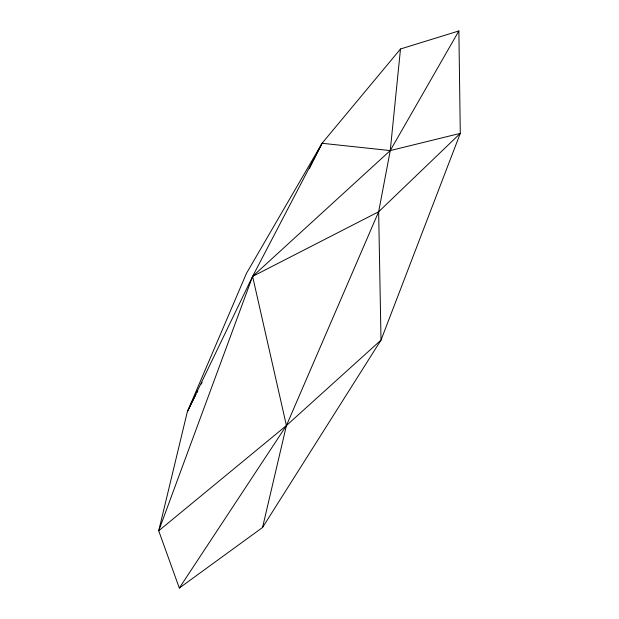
<?xml version="1.0" encoding="UTF-8"?>
<svg xmlns="http://www.w3.org/2000/svg" width="619" height="619" viewBox="0 0 619 619"><rect width="100%" height="100%" fill="white"/><g stroke="black" fill="none" stroke-linecap="round" stroke-linejoin="round"><path stroke-width="0.93" d="M400.501 48.986L390.249 150.579L378.65 211.768L381.01 340.102L262.541 527.504L179.324 588.05L158.712 530.8L187.348 411.712L246.447 273.374L322.066 143.283L400.501 48.986L458.872 30.95L460.288 133.371L381.01 340.102L286.419 425.562L158.712 530.8L252.606 276.399L322.066 143.283L390.249 150.579L460.288 133.371L378.65 211.768L252.606 276.399L187.348 411.712L196.014 394.45M262.541 527.504L286.419 425.562L378.65 211.768M196.881 392.717L197.747 390.991M201.214 384.089L202.08 382.364M309.508 168.314L322.066 143.283M458.872 30.95L390.249 150.579L252.606 276.399L286.419 425.562L179.324 588.05"/></g></svg>
